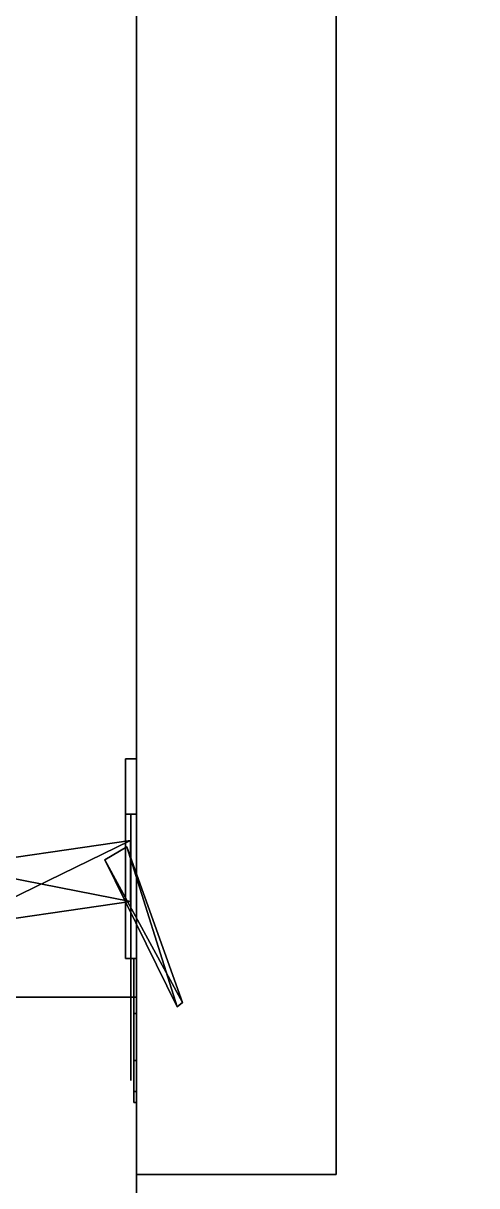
# Model space of a CAD drawing. Extents: x -469 to 3226, y 1395 to 4288.
# Drawn here: x 266 to 306.8, y 2224 to 2328.9 of the extents above; entities that cross this region are included whole.
import ezdxf

# ---------------------------------------------------------------- set-up
doc = ezdxf.new("R2010")
doc.units = 0
for name, color, linetype in [('LAYER0', 7, 'CONTINUOUS'), ('LAYER1', 7, 'CONTINUOUS'), ('LAYER101', 7, 'CONTINUOUS'), ('LAYER139', 253, 'CONTINUOUS'), ('LAYER140', 28, 'CONTINUOUS'), ('LAYER142', 253, 'CONTINUOUS'), ('LAYER143', 28, 'CONTINUOUS'), ('LAYER145', 253, 'CONTINUOUS'), ('LAYER146', 28, 'CONTINUOUS'), ('LAYER148', 253, 'CONTINUOUS'), ('LAYER149', 28, 'CONTINUOUS'), ('LAYER151', 253, 'CONTINUOUS'), ('LAYER152', 28, 'CONTINUOUS'), ('LAYER153', 9, 'CONTINUOUS'), ('LAYER338', 9, 'CONTINUOUS'), ('LAYER83', 9, 'CONTINUOUS'), ('LAYER85', 7, 'CONTINUOUS'), ('LAYER92', 7, 'CONTINUOUS'), ('LAYER93', 7, 'CONTINUOUS'), ('LAYER94', 7, 'CONTINUOUS'), ('LAYER95', 7, 'CONTINUOUS'), ('LAYER96', 7, 'CONTINUOUS')]:
    doc.layers.add(name, color=color, linetype=linetype)

msp = doc.modelspace()

# ---------------------------------------------------------------- linework, layer by layer
at = {"layer": 'LAYER0', "invisible_edges": 1}
for points in [[(3116.174, 4288.024, -5), (-468.8259, 1395.024, -5), (-468.8259, 4288.024, -5), (3116.174, 4288.024, -5)], [(-468.8259, 1395.024, -5), (3116.174, 4288.024, -5), (3116.174, 1395.024, -5), (-468.8259, 1395.024, -5)], [(3116.174, 1395.024), (-468.8259, 4288.024), (-468.8259, 1395.024), (3116.174, 1395.024)], [(-468.8259, 4288.024), (3116.174, 1395.024), (3116.174, 4288.024), (-468.8259, 4288.024)]]:
    msp.add_3dface(points, dxfattribs=at)
at = {"layer": 'LAYER101', "invisible_edges": 1}
for points in [[(-303.8259, 2241.024, 2379), (276.1741, 3045.694, 2379), (-303.8259, 3045.694, 2379), (-303.8259, 2241.024, 2379)], [(276.1741, 3045.694, 2379), (-303.8259, 2241.024, 2379), (276.1741, 2241.024, 2379), (276.1741, 3045.694, 2379)], [(276.1741, 2241.024, 2361), (-303.8259, 3045.694, 2361), (276.1741, 3045.694, 2361), (276.1741, 2241.024, 2361)], [(-303.8259, 3045.694, 2361), (276.1741, 2241.024, 2361), (-303.8259, 2241.024, 2361), (-303.8259, 3045.694, 2361)], [(276.1741, 2241.024, 2361), (276.1741, 3045.694, 2379), (276.1741, 2241.024, 2379), (276.1741, 2241.024, 2361)], [(276.1741, 3045.694, 2379), (276.1741, 2241.024, 2361), (276.1741, 3045.694, 2361), (276.1741, 3045.694, 2379)], [(-303.8259, 2241.024, 2379), (276.1741, 2241.024, 2361), (276.1741, 2241.024, 2379), (-303.8259, 2241.024, 2379)], [(276.1741, 2241.024, 2361), (-303.8259, 2241.024, 2379), (-303.8259, 2241.024, 2361), (276.1741, 2241.024, 2361)]]:
    msp.add_3dface(points, dxfattribs=at)
at = {"layer": 'LAYER139'}
for points in [[(259.5378, 2247.307, 177), (275.6337, 2255.16, 177), (275.6337, 2249.663, 177), (259.5378, 2247.307, 177)], [(259.5378, 2252.804, 177), (275.6337, 2255.16, 177), (259.5378, 2247.307, 177), (259.5378, 2252.804, 177)], [(275.6337, 2255.16, 189), (259.5378, 2252.804, 189), (275.6337, 2249.663, 189), (275.6337, 2255.16, 189)], [(259.5378, 2252.804, 177), (275.6337, 2255.16, 189), (275.6337, 2255.16, 177), (259.5378, 2252.804, 177)], [(259.5378, 2252.804, 189), (275.6337, 2255.16, 189), (259.5378, 2252.804, 177), (259.5378, 2252.804, 189)], [(275.293, 2254.589, 177.9999), (280.317, 2240.558, 177.9999), (273.3147, 2253.412, 177.9999), (275.293, 2254.589, 177.9999)], [(279.8371, 2240.17, 187.9999), (275.293, 2254.589, 187.9999), (273.3147, 2253.412, 187.9999), (279.8371, 2240.17, 187.9999)], [(280.317, 2240.558, 187.9999), (275.293, 2254.589, 187.9999), (279.8371, 2240.17, 187.9999), (280.317, 2240.558, 187.9999)], [(275.293, 2254.589, 177.9999), (280.317, 2240.558, 187.9999), (280.317, 2240.558, 177.9999), (275.293, 2254.589, 177.9999)], [(275.293, 2254.589, 187.9999), (280.317, 2240.558, 187.9999), (275.293, 2254.589, 177.9999), (275.293, 2254.589, 187.9999)], [(273.3147, 2253.412, 177.9999), (280.317, 2240.558, 177.9999), (279.8371, 2240.17, 177.9999), (273.3147, 2253.412, 177.9999)], [(275.6337, 2249.663, 189), (259.5378, 2252.804, 189), (259.5378, 2247.307, 189), (275.6337, 2249.663, 189)]]:
    msp.add_3dface(points, dxfattribs=at)
at = {"layer": 'LAYER140'}
for points in [[(275.1741, 2262.524, 204), (276.1741, 2262.524, 204), (275.1741, 2262.524, 204)], [(275.1741, 2262.524, 162), (275.1741, 2244.524, 162), (275.1741, 2244.524, 162), (275.1741, 2262.524, 162)], [(275.1741, 2262.524, 204), (275.1741, 2244.524, 204), (275.1741, 2244.524, 204), (275.1741, 2262.524, 204)], [(275.1741, 2244.524, 162), (276.1741, 2244.524, 162), (276.1741, 2262.524, 162), (275.1741, 2262.524, 162)], [(276.1741, 2262.524, 162), (276.1741, 2262.524, 204), (275.1741, 2262.524, 204), (275.1741, 2262.524, 162)], [(275.1741, 2244.524, 204), (276.1741, 2244.524, 204), (276.1741, 2262.524, 204), (275.1741, 2262.524, 204)], [(276.1741, 2262.524, 162), (276.1741, 2244.524, 162), (276.1741, 2244.524, 204), (276.1741, 2262.524, 204)], [(275.1741, 2257.524, 174), (276.1741, 2257.524, 174), (276.1741, 2257.524, 192), (275.1741, 2257.524, 192)], [(275.1741, 2257.524, 174), (276.1741, 2257.524, 174), (276.1741, 2244.524, 174), (275.1741, 2244.524, 174)], [(275.1741, 2257.524, 192), (276.1741, 2257.524, 192), (276.1741, 2244.524, 192), (275.1741, 2244.524, 192)], [(276.1741, 2257.524, 174), (276.1741, 2257.524, 192), (276.1741, 2257.524, 174)], [(275.1741, 2244.524, 174), (276.1741, 2244.524, 174), (276.1741, 2244.524, 162), (275.1741, 2244.524, 162)], [(275.1741, 2244.524, 192), (276.1741, 2244.524, 192), (276.1741, 2244.524, 204), (275.1741, 2244.524, 204)], [(276.1741, 2244.524, 174), (276.1741, 2244.524, 162), (276.1741, 2244.524, 174)], [(276.1741, 2244.524, 192), (276.1741, 2244.524, 204), (276.1741, 2244.524, 192)]]:
    msp.add_3dface(points, dxfattribs=at)
for points, invisible_edges in [([(275.1741, 2262.524, 204), (275.1741, 2262.524, 162), (275.1741, 2257.524, 174), (275.1741, 2257.524, 192)], 10), ([(275.1741, 2262.524, 162), (275.1741, 2257.524, 174), (275.1741, 2244.524, 174), (275.1741, 2244.524, 162)], 1), ([(275.1741, 2262.524, 204), (275.1741, 2257.524, 192), (275.1741, 2244.524, 192), (275.1741, 2244.524, 204)], 1), ([(275.6741, 2244.524, 192), (275.6741, 2244.524, 174), (275.6741, 2257.524, 174), (275.6741, 2257.524, 192)], 1), ([(275.6741, 2240.314, 188.3167), (275.6741, 2240.524, 177.5), (275.6741, 2244.524, 174), (275.6741, 2244.524, 192)], 5), ([(275.9241, 2244.524, 170), (275.9241, 2239.549, 170.9896), (275.9241, 2240.524, 177.5), (275.9241, 2244.524, 174)], 2), ([(275.9241, 2239.549, 195.0104), (275.9241, 2244.524, 196), (275.9241, 2244.524, 192), (275.9241, 2240.524, 188.5)], 8), ([(275.6741, 2233.524, 188.5), (275.6741, 2233.524, 177.5), (275.6741, 2240.524, 177.5), (275.6741, 2240.314, 188.3167)], 4), ([(275.9241, 2239.549, 170.9896), (275.9241, 2235.332, 173.8076), (275.9241, 2237.024, 177.5), (275.9241, 2240.524, 177.5)], 10), ([(275.9241, 2235.332, 192.1924), (275.9241, 2239.549, 195.0104), (275.9241, 2240.524, 188.5), (275.9241, 2237.024, 188.5)], 10), ([(275.9241, 2235.332, 173.8076), (275.9241, 2232.513, 178.0251), (275.9241, 2233.524, 177.5), (275.9241, 2237.024, 177.5)], 10), ([(275.9241, 2232.513, 187.9749), (275.9241, 2235.332, 192.1924), (275.9241, 2237.024, 188.5), (275.9241, 2233.524, 188.5)], 10), ([(275.9241, 2232.513, 178.0251), (275.9241, 2231.524, 183), (275.9241, 2233.524, 183), (275.9241, 2233.524, 177.5)], 10), ([(275.9241, 2231.524, 183), (275.9241, 2232.513, 187.9749), (275.9241, 2233.524, 188.5), (275.9241, 2233.524, 183)], 10)]:
    msp.add_3dface(points, dxfattribs=dict(at, invisible_edges=invisible_edges))
at = {"layer": 'LAYER142'}
for points in [[(259.5378, 2247.307, 700.5), (275.6337, 2255.16, 700.5), (275.6337, 2249.663, 700.5), (259.5378, 2247.307, 700.5)], [(259.5378, 2252.804, 700.5), (275.6337, 2255.16, 700.5), (259.5378, 2247.307, 700.5), (259.5378, 2252.804, 700.5)], [(275.6337, 2255.16, 712.5), (259.5378, 2252.804, 712.5), (275.6337, 2249.663, 712.5), (275.6337, 2255.16, 712.5)], [(259.5378, 2252.804, 700.5), (275.6337, 2255.16, 712.5), (275.6337, 2255.16, 700.5), (259.5378, 2252.804, 700.5)], [(259.5378, 2252.804, 712.5), (275.6337, 2255.16, 712.5), (259.5378, 2252.804, 700.5), (259.5378, 2252.804, 712.5)], [(275.293, 2254.589, 701.4999), (280.317, 2240.558, 701.4999), (273.3147, 2253.412, 701.4999), (275.293, 2254.589, 701.4999)], [(279.8371, 2240.17, 711.4999), (275.293, 2254.589, 711.4999), (273.3147, 2253.412, 711.4999), (279.8371, 2240.17, 711.4999)], [(280.317, 2240.558, 711.4999), (275.293, 2254.589, 711.4999), (279.8371, 2240.17, 711.4999), (280.317, 2240.558, 711.4999)], [(275.293, 2254.589, 701.4999), (280.317, 2240.558, 711.4999), (280.317, 2240.558, 701.4999), (275.293, 2254.589, 701.4999)], [(275.293, 2254.589, 711.4999), (280.317, 2240.558, 711.4999), (275.293, 2254.589, 701.4999), (275.293, 2254.589, 711.4999)], [(273.3147, 2253.412, 701.4999), (280.317, 2240.558, 701.4999), (279.8371, 2240.17, 701.4999), (273.3147, 2253.412, 701.4999)], [(275.6337, 2249.663, 712.5), (259.5378, 2252.804, 712.5), (259.5378, 2247.307, 712.5), (275.6337, 2249.663, 712.5)]]:
    msp.add_3dface(points, dxfattribs=at)
at = {"layer": 'LAYER143'}
for points in [[(275.1741, 2262.524, 727.5), (276.1741, 2262.524, 727.5), (275.1741, 2262.524, 727.5)], [(275.1741, 2262.524, 685.5), (275.1741, 2244.524, 685.5), (275.1741, 2244.524, 685.5), (275.1741, 2262.524, 685.5)], [(275.1741, 2262.524, 727.5), (275.1741, 2244.524, 727.5), (275.1741, 2244.524, 727.5), (275.1741, 2262.524, 727.5)], [(275.1741, 2244.524, 685.5), (276.1741, 2244.524, 685.5), (276.1741, 2262.524, 685.5), (275.1741, 2262.524, 685.5)], [(276.1741, 2262.524, 685.5), (276.1741, 2262.524, 727.5), (275.1741, 2262.524, 727.5), (275.1741, 2262.524, 685.5)], [(275.1741, 2244.524, 727.5), (276.1741, 2244.524, 727.5), (276.1741, 2262.524, 727.5), (275.1741, 2262.524, 727.5)], [(276.1741, 2262.524, 685.5), (276.1741, 2244.524, 685.5), (276.1741, 2244.524, 727.5), (276.1741, 2262.524, 727.5)], [(275.1741, 2257.524, 697.5), (276.1741, 2257.524, 697.5), (276.1741, 2257.524, 715.5), (275.1741, 2257.524, 715.5)], [(275.1741, 2257.524, 697.5), (276.1741, 2257.524, 697.5), (276.1741, 2244.524, 697.5), (275.1741, 2244.524, 697.5)], [(275.1741, 2257.524, 715.5), (276.1741, 2257.524, 715.5), (276.1741, 2244.524, 715.5), (275.1741, 2244.524, 715.5)], [(276.1741, 2257.524, 697.5), (276.1741, 2257.524, 715.5), (276.1741, 2257.524, 697.5)], [(275.1741, 2244.524, 697.5), (276.1741, 2244.524, 697.5), (276.1741, 2244.524, 685.5), (275.1741, 2244.524, 685.5)], [(275.1741, 2244.524, 715.5), (276.1741, 2244.524, 715.5), (276.1741, 2244.524, 727.5), (275.1741, 2244.524, 727.5)], [(276.1741, 2244.524, 697.5), (276.1741, 2244.524, 685.5), (276.1741, 2244.524, 697.5)], [(276.1741, 2244.524, 715.5), (276.1741, 2244.524, 727.5), (276.1741, 2244.524, 715.5)]]:
    msp.add_3dface(points, dxfattribs=at)
for points, invisible_edges in [([(275.1741, 2262.524, 727.5), (275.1741, 2262.524, 685.5), (275.1741, 2257.524, 697.5), (275.1741, 2257.524, 715.5)], 10), ([(275.1741, 2262.524, 685.5), (275.1741, 2257.524, 697.5), (275.1741, 2244.524, 697.5), (275.1741, 2244.524, 685.5)], 1), ([(275.1741, 2262.524, 727.5), (275.1741, 2257.524, 715.5), (275.1741, 2244.524, 715.5), (275.1741, 2244.524, 727.5)], 1), ([(275.6741, 2244.524, 715.5), (275.6741, 2244.524, 697.5), (275.6741, 2257.524, 697.5), (275.6741, 2257.524, 715.5)], 1), ([(275.6741, 2240.314, 711.8167), (275.6741, 2240.524, 701), (275.6741, 2244.524, 697.5), (275.6741, 2244.524, 715.5)], 5), ([(275.9241, 2244.524, 693.5), (275.9241, 2239.549, 694.4896), (275.9241, 2240.524, 701), (275.9241, 2244.524, 697.5)], 2), ([(275.9241, 2239.549, 718.5104), (275.9241, 2244.524, 719.5), (275.9241, 2244.524, 715.5), (275.9241, 2240.524, 712)], 8), ([(275.6741, 2233.524, 712), (275.6741, 2233.524, 701), (275.6741, 2240.524, 701), (275.6741, 2240.314, 711.8167)], 4), ([(275.9241, 2239.549, 694.4896), (275.9241, 2235.332, 697.3076), (275.9241, 2237.024, 701), (275.9241, 2240.524, 701)], 10), ([(275.9241, 2235.332, 715.6924), (275.9241, 2239.549, 718.5104), (275.9241, 2240.524, 712), (275.9241, 2237.024, 712)], 10), ([(275.9241, 2235.332, 697.3076), (275.9241, 2232.513, 701.5251), (275.9241, 2233.524, 701), (275.9241, 2237.024, 701)], 10), ([(275.9241, 2232.513, 711.4749), (275.9241, 2235.332, 715.6924), (275.9241, 2237.024, 712), (275.9241, 2233.524, 712)], 10), ([(275.9241, 2232.513, 701.5251), (275.9241, 2231.524, 706.5), (275.9241, 2233.524, 706.5), (275.9241, 2233.524, 701)], 10), ([(275.9241, 2231.524, 706.5), (275.9241, 2232.513, 711.4749), (275.9241, 2233.524, 712), (275.9241, 2233.524, 706.5)], 10)]:
    msp.add_3dface(points, dxfattribs=dict(at, invisible_edges=invisible_edges))
at = {"layer": 'LAYER145'}
for points in [[(259.5378, 2247.307, 1224), (275.6337, 2255.16, 1224), (275.6337, 2249.663, 1224), (259.5378, 2247.307, 1224)], [(259.5378, 2252.804, 1224), (275.6337, 2255.16, 1224), (259.5378, 2247.307, 1224), (259.5378, 2252.804, 1224)], [(275.6337, 2255.16, 1236), (259.5378, 2252.804, 1236), (275.6337, 2249.663, 1236), (275.6337, 2255.16, 1236)], [(259.5378, 2252.804, 1224), (275.6337, 2255.16, 1236), (275.6337, 2255.16, 1224), (259.5378, 2252.804, 1224)], [(259.5378, 2252.804, 1236), (275.6337, 2255.16, 1236), (259.5378, 2252.804, 1224), (259.5378, 2252.804, 1236)], [(275.293, 2254.589, 1225), (280.317, 2240.558, 1225), (273.3147, 2253.412, 1225), (275.293, 2254.589, 1225)], [(279.8371, 2240.17, 1235), (275.293, 2254.589, 1235), (273.3147, 2253.412, 1235), (279.8371, 2240.17, 1235)], [(280.317, 2240.558, 1235), (275.293, 2254.589, 1235), (279.8371, 2240.17, 1235), (280.317, 2240.558, 1235)], [(275.293, 2254.589, 1225), (280.317, 2240.558, 1235), (280.317, 2240.558, 1225), (275.293, 2254.589, 1225)], [(275.293, 2254.589, 1235), (280.317, 2240.558, 1235), (275.293, 2254.589, 1225), (275.293, 2254.589, 1235)], [(273.3147, 2253.412, 1225), (280.317, 2240.558, 1225), (279.8371, 2240.17, 1225), (273.3147, 2253.412, 1225)], [(275.6337, 2249.663, 1236), (259.5378, 2252.804, 1236), (259.5378, 2247.307, 1236), (275.6337, 2249.663, 1236)]]:
    msp.add_3dface(points, dxfattribs=at)
at = {"layer": 'LAYER146'}
for points in [[(275.1741, 2262.524, 1251), (276.1741, 2262.524, 1251), (275.1741, 2262.524, 1251)], [(275.1741, 2262.524, 1209), (275.1741, 2244.524, 1209), (275.1741, 2244.524, 1209), (275.1741, 2262.524, 1209)], [(275.1741, 2262.524, 1251), (275.1741, 2244.524, 1251), (275.1741, 2244.524, 1251), (275.1741, 2262.524, 1251)], [(275.1741, 2244.524, 1209), (276.1741, 2244.524, 1209), (276.1741, 2262.524, 1209), (275.1741, 2262.524, 1209)], [(276.1741, 2262.524, 1209), (276.1741, 2262.524, 1251), (275.1741, 2262.524, 1251), (275.1741, 2262.524, 1209)], [(275.1741, 2244.524, 1251), (276.1741, 2244.524, 1251), (276.1741, 2262.524, 1251), (275.1741, 2262.524, 1251)], [(276.1741, 2262.524, 1209), (276.1741, 2244.524, 1209), (276.1741, 2244.524, 1251), (276.1741, 2262.524, 1251)], [(275.1741, 2257.524, 1221), (276.1741, 2257.524, 1221), (276.1741, 2257.524, 1239), (275.1741, 2257.524, 1239)], [(275.1741, 2257.524, 1221), (276.1741, 2257.524, 1221), (276.1741, 2244.524, 1221), (275.1741, 2244.524, 1221)], [(275.1741, 2257.524, 1239), (276.1741, 2257.524, 1239), (276.1741, 2244.524, 1239), (275.1741, 2244.524, 1239)], [(276.1741, 2257.524, 1221), (276.1741, 2257.524, 1239), (276.1741, 2257.524, 1221)], [(275.1741, 2244.524, 1221), (276.1741, 2244.524, 1221), (276.1741, 2244.524, 1209), (275.1741, 2244.524, 1209)], [(275.1741, 2244.524, 1239), (276.1741, 2244.524, 1239), (276.1741, 2244.524, 1251), (275.1741, 2244.524, 1251)], [(276.1741, 2244.524, 1221), (276.1741, 2244.524, 1209), (276.1741, 2244.524, 1221)], [(276.1741, 2244.524, 1239), (276.1741, 2244.524, 1251), (276.1741, 2244.524, 1239)]]:
    msp.add_3dface(points, dxfattribs=at)
for points, invisible_edges in [([(275.1741, 2262.524, 1251), (275.1741, 2262.524, 1209), (275.1741, 2257.524, 1221), (275.1741, 2257.524, 1239)], 10), ([(275.1741, 2262.524, 1209), (275.1741, 2257.524, 1221), (275.1741, 2244.524, 1221), (275.1741, 2244.524, 1209)], 1), ([(275.1741, 2262.524, 1251), (275.1741, 2257.524, 1239), (275.1741, 2244.524, 1239), (275.1741, 2244.524, 1251)], 1), ([(275.6741, 2244.524, 1239), (275.6741, 2244.524, 1221), (275.6741, 2257.524, 1221), (275.6741, 2257.524, 1239)], 1), ([(275.6741, 2240.314, 1235.317), (275.6741, 2240.524, 1224.5), (275.6741, 2244.524, 1221), (275.6741, 2244.524, 1239)], 5), ([(275.9241, 2244.524, 1217), (275.9241, 2239.549, 1217.99), (275.9241, 2240.524, 1224.5), (275.9241, 2244.524, 1221)], 2), ([(275.9241, 2239.549, 1242.01), (275.9241, 2244.524, 1243), (275.9241, 2244.524, 1239), (275.9241, 2240.524, 1235.5)], 8), ([(275.6741, 2233.524, 1235.5), (275.6741, 2233.524, 1224.5), (275.6741, 2240.524, 1224.5), (275.6741, 2240.314, 1235.317)], 4), ([(275.9241, 2239.549, 1217.99), (275.9241, 2235.332, 1220.808), (275.9241, 2237.024, 1224.5), (275.9241, 2240.524, 1224.5)], 10), ([(275.9241, 2235.332, 1239.192), (275.9241, 2239.549, 1242.01), (275.9241, 2240.524, 1235.5), (275.9241, 2237.024, 1235.5)], 10), ([(275.9241, 2235.332, 1220.808), (275.9241, 2232.513, 1225.025), (275.9241, 2233.524, 1224.5), (275.9241, 2237.024, 1224.5)], 10), ([(275.9241, 2232.513, 1234.975), (275.9241, 2235.332, 1239.192), (275.9241, 2237.024, 1235.5), (275.9241, 2233.524, 1235.5)], 10), ([(275.9241, 2232.513, 1225.025), (275.9241, 2231.524, 1230), (275.9241, 2233.524, 1230), (275.9241, 2233.524, 1224.5)], 10), ([(275.9241, 2231.524, 1230), (275.9241, 2232.513, 1234.975), (275.9241, 2233.524, 1235.5), (275.9241, 2233.524, 1230)], 10)]:
    msp.add_3dface(points, dxfattribs=dict(at, invisible_edges=invisible_edges))
at = {"layer": 'LAYER148'}
for points in [[(259.5378, 2247.307, 1747.5), (275.6337, 2255.16, 1747.5), (275.6337, 2249.663, 1747.5), (259.5378, 2247.307, 1747.5)], [(259.5378, 2252.804, 1747.5), (275.6337, 2255.16, 1747.5), (259.5378, 2247.307, 1747.5), (259.5378, 2252.804, 1747.5)], [(275.6337, 2255.16, 1759.5), (259.5378, 2252.804, 1759.5), (275.6337, 2249.663, 1759.5), (275.6337, 2255.16, 1759.5)], [(259.5378, 2252.804, 1747.5), (275.6337, 2255.16, 1759.5), (275.6337, 2255.16, 1747.5), (259.5378, 2252.804, 1747.5)], [(259.5378, 2252.804, 1759.5), (275.6337, 2255.16, 1759.5), (259.5378, 2252.804, 1747.5), (259.5378, 2252.804, 1759.5)], [(275.293, 2254.589, 1748.5), (280.317, 2240.558, 1748.5), (273.3147, 2253.412, 1748.5), (275.293, 2254.589, 1748.5)], [(279.8371, 2240.17, 1758.5), (275.293, 2254.589, 1758.5), (273.3147, 2253.412, 1758.5), (279.8371, 2240.17, 1758.5)], [(280.317, 2240.558, 1758.5), (275.293, 2254.589, 1758.5), (279.8371, 2240.17, 1758.5), (280.317, 2240.558, 1758.5)], [(275.293, 2254.589, 1748.5), (280.317, 2240.558, 1758.5), (280.317, 2240.558, 1748.5), (275.293, 2254.589, 1748.5)], [(275.293, 2254.589, 1758.5), (280.317, 2240.558, 1758.5), (275.293, 2254.589, 1748.5), (275.293, 2254.589, 1758.5)], [(273.3147, 2253.412, 1748.5), (280.317, 2240.558, 1748.5), (279.8371, 2240.17, 1748.5), (273.3147, 2253.412, 1748.5)], [(275.6337, 2249.663, 1759.5), (259.5378, 2252.804, 1759.5), (259.5378, 2247.307, 1759.5), (275.6337, 2249.663, 1759.5)]]:
    msp.add_3dface(points, dxfattribs=at)
at = {"layer": 'LAYER149'}
for points in [[(275.1741, 2262.524, 1774.5), (276.1741, 2262.524, 1774.5), (275.1741, 2262.524, 1774.5)], [(275.1741, 2262.524, 1732.5), (275.1741, 2244.524, 1732.5), (275.1741, 2244.524, 1732.5), (275.1741, 2262.524, 1732.5)], [(275.1741, 2262.524, 1774.5), (275.1741, 2244.524, 1774.5), (275.1741, 2244.524, 1774.5), (275.1741, 2262.524, 1774.5)], [(275.1741, 2244.524, 1732.5), (276.1741, 2244.524, 1732.5), (276.1741, 2262.524, 1732.5), (275.1741, 2262.524, 1732.5)], [(276.1741, 2262.524, 1732.5), (276.1741, 2262.524, 1774.5), (275.1741, 2262.524, 1774.5), (275.1741, 2262.524, 1732.5)], [(275.1741, 2244.524, 1774.5), (276.1741, 2244.524, 1774.5), (276.1741, 2262.524, 1774.5), (275.1741, 2262.524, 1774.5)], [(276.1741, 2262.524, 1732.5), (276.1741, 2244.524, 1732.5), (276.1741, 2244.524, 1774.5), (276.1741, 2262.524, 1774.5)], [(275.1741, 2257.524, 1744.5), (276.1741, 2257.524, 1744.5), (276.1741, 2257.524, 1762.5), (275.1741, 2257.524, 1762.5)], [(275.1741, 2257.524, 1744.5), (276.1741, 2257.524, 1744.5), (276.1741, 2244.524, 1744.5), (275.1741, 2244.524, 1744.5)], [(275.1741, 2257.524, 1762.5), (276.1741, 2257.524, 1762.5), (276.1741, 2244.524, 1762.5), (275.1741, 2244.524, 1762.5)], [(276.1741, 2257.524, 1744.5), (276.1741, 2257.524, 1762.5), (276.1741, 2257.524, 1744.5)], [(275.1741, 2244.524, 1744.5), (276.1741, 2244.524, 1744.5), (276.1741, 2244.524, 1732.5), (275.1741, 2244.524, 1732.5)], [(275.1741, 2244.524, 1762.5), (276.1741, 2244.524, 1762.5), (276.1741, 2244.524, 1774.5), (275.1741, 2244.524, 1774.5)], [(276.1741, 2244.524, 1744.5), (276.1741, 2244.524, 1732.5), (276.1741, 2244.524, 1744.5)], [(276.1741, 2244.524, 1762.5), (276.1741, 2244.524, 1774.5), (276.1741, 2244.524, 1762.5)]]:
    msp.add_3dface(points, dxfattribs=at)
for points, invisible_edges in [([(275.1741, 2262.524, 1774.5), (275.1741, 2262.524, 1732.5), (275.1741, 2257.524, 1744.5), (275.1741, 2257.524, 1762.5)], 10), ([(275.1741, 2262.524, 1732.5), (275.1741, 2257.524, 1744.5), (275.1741, 2244.524, 1744.5), (275.1741, 2244.524, 1732.5)], 1), ([(275.1741, 2262.524, 1774.5), (275.1741, 2257.524, 1762.5), (275.1741, 2244.524, 1762.5), (275.1741, 2244.524, 1774.5)], 1), ([(275.6741, 2244.524, 1762.5), (275.6741, 2244.524, 1744.5), (275.6741, 2257.524, 1744.5), (275.6741, 2257.524, 1762.5)], 1), ([(275.6741, 2240.314, 1758.817), (275.6741, 2240.524, 1748), (275.6741, 2244.524, 1744.5), (275.6741, 2244.524, 1762.5)], 5), ([(275.9241, 2244.524, 1740.5), (275.9241, 2239.549, 1741.49), (275.9241, 2240.524, 1748), (275.9241, 2244.524, 1744.5)], 2), ([(275.9241, 2239.549, 1765.51), (275.9241, 2244.524, 1766.5), (275.9241, 2244.524, 1762.5), (275.9241, 2240.524, 1759)], 8), ([(275.6741, 2233.524, 1759), (275.6741, 2233.524, 1748), (275.6741, 2240.524, 1748), (275.6741, 2240.314, 1758.817)], 4), ([(275.9241, 2239.549, 1741.49), (275.9241, 2235.332, 1744.308), (275.9241, 2237.024, 1748), (275.9241, 2240.524, 1748)], 10), ([(275.9241, 2235.332, 1762.692), (275.9241, 2239.549, 1765.51), (275.9241, 2240.524, 1759), (275.9241, 2237.024, 1759)], 10), ([(275.9241, 2235.332, 1744.308), (275.9241, 2232.513, 1748.525), (275.9241, 2233.524, 1748), (275.9241, 2237.024, 1748)], 10), ([(275.9241, 2232.513, 1758.475), (275.9241, 2235.332, 1762.692), (275.9241, 2237.024, 1759), (275.9241, 2233.524, 1759)], 10), ([(275.9241, 2232.513, 1748.525), (275.9241, 2231.524, 1753.5), (275.9241, 2233.524, 1753.5), (275.9241, 2233.524, 1748)], 10), ([(275.9241, 2231.524, 1753.5), (275.9241, 2232.513, 1758.475), (275.9241, 2233.524, 1759), (275.9241, 2233.524, 1753.5)], 10)]:
    msp.add_3dface(points, dxfattribs=dict(at, invisible_edges=invisible_edges))
at = {"layer": 'LAYER151'}
for points in [[(259.5378, 2247.307, 2271), (275.6337, 2255.16, 2271), (275.6337, 2249.663, 2271), (259.5378, 2247.307, 2271)], [(259.5378, 2252.804, 2271), (275.6337, 2255.16, 2271), (259.5378, 2247.307, 2271), (259.5378, 2252.804, 2271)], [(275.6337, 2255.16, 2283), (259.5378, 2252.804, 2283), (275.6337, 2249.663, 2283), (275.6337, 2255.16, 2283)], [(259.5378, 2252.804, 2271), (275.6337, 2255.16, 2283), (275.6337, 2255.16, 2271), (259.5378, 2252.804, 2271)], [(259.5378, 2252.804, 2283), (275.6337, 2255.16, 2283), (259.5378, 2252.804, 2271), (259.5378, 2252.804, 2283)], [(275.293, 2254.589, 2272), (280.317, 2240.558, 2272), (273.3147, 2253.412, 2272), (275.293, 2254.589, 2272)], [(279.8371, 2240.17, 2282), (275.293, 2254.589, 2282), (273.3147, 2253.412, 2282), (279.8371, 2240.17, 2282)], [(280.317, 2240.558, 2282), (275.293, 2254.589, 2282), (279.8371, 2240.17, 2282), (280.317, 2240.558, 2282)], [(275.293, 2254.589, 2272), (280.317, 2240.558, 2282), (280.317, 2240.558, 2272), (275.293, 2254.589, 2272)], [(275.293, 2254.589, 2282), (280.317, 2240.558, 2282), (275.293, 2254.589, 2272), (275.293, 2254.589, 2282)], [(273.3147, 2253.412, 2272), (280.317, 2240.558, 2272), (279.8371, 2240.17, 2272), (273.3147, 2253.412, 2272)], [(275.6337, 2249.663, 2283), (259.5378, 2252.804, 2283), (259.5378, 2247.307, 2283), (275.6337, 2249.663, 2283)]]:
    msp.add_3dface(points, dxfattribs=at)
at = {"layer": 'LAYER152'}
for points in [[(275.1741, 2262.524, 2298), (276.1741, 2262.524, 2298), (275.1741, 2262.524, 2298)], [(275.1741, 2262.524, 2256), (275.1741, 2244.524, 2256), (275.1741, 2244.524, 2256), (275.1741, 2262.524, 2256)], [(275.1741, 2262.524, 2298), (275.1741, 2244.524, 2298), (275.1741, 2244.524, 2298), (275.1741, 2262.524, 2298)], [(275.1741, 2244.524, 2256), (276.1741, 2244.524, 2256), (276.1741, 2262.524, 2256), (275.1741, 2262.524, 2256)], [(276.1741, 2262.524, 2256), (276.1741, 2262.524, 2298), (275.1741, 2262.524, 2298), (275.1741, 2262.524, 2256)], [(275.1741, 2244.524, 2298), (276.1741, 2244.524, 2298), (276.1741, 2262.524, 2298), (275.1741, 2262.524, 2298)], [(276.1741, 2262.524, 2256), (276.1741, 2244.524, 2256), (276.1741, 2244.524, 2298), (276.1741, 2262.524, 2298)], [(275.1741, 2257.524, 2268), (276.1741, 2257.524, 2268), (276.1741, 2257.524, 2286), (275.1741, 2257.524, 2286)], [(275.1741, 2257.524, 2268), (276.1741, 2257.524, 2268), (276.1741, 2244.524, 2268), (275.1741, 2244.524, 2268)], [(275.1741, 2257.524, 2286), (276.1741, 2257.524, 2286), (276.1741, 2244.524, 2286), (275.1741, 2244.524, 2286)], [(276.1741, 2257.524, 2268), (276.1741, 2257.524, 2286), (276.1741, 2257.524, 2268)], [(275.1741, 2244.524, 2268), (276.1741, 2244.524, 2268), (276.1741, 2244.524, 2256), (275.1741, 2244.524, 2256)], [(275.1741, 2244.524, 2286), (276.1741, 2244.524, 2286), (276.1741, 2244.524, 2298), (275.1741, 2244.524, 2298)], [(276.1741, 2244.524, 2268), (276.1741, 2244.524, 2256), (276.1741, 2244.524, 2268)], [(276.1741, 2244.524, 2286), (276.1741, 2244.524, 2298), (276.1741, 2244.524, 2286)]]:
    msp.add_3dface(points, dxfattribs=at)
for points, invisible_edges in [([(275.1741, 2262.524, 2298), (275.1741, 2262.524, 2256), (275.1741, 2257.524, 2268), (275.1741, 2257.524, 2286)], 10), ([(275.1741, 2262.524, 2256), (275.1741, 2257.524, 2268), (275.1741, 2244.524, 2268), (275.1741, 2244.524, 2256)], 1), ([(275.1741, 2262.524, 2298), (275.1741, 2257.524, 2286), (275.1741, 2244.524, 2286), (275.1741, 2244.524, 2298)], 1), ([(275.6741, 2244.524, 2286), (275.6741, 2244.524, 2268), (275.6741, 2257.524, 2268), (275.6741, 2257.524, 2286)], 1), ([(275.6741, 2240.314, 2282.317), (275.6741, 2240.524, 2271.5), (275.6741, 2244.524, 2268), (275.6741, 2244.524, 2286)], 5), ([(275.9241, 2244.524, 2264), (275.9241, 2239.549, 2264.99), (275.9241, 2240.524, 2271.5), (275.9241, 2244.524, 2268)], 2), ([(275.9241, 2239.549, 2289.01), (275.9241, 2244.524, 2290), (275.9241, 2244.524, 2286), (275.9241, 2240.524, 2282.5)], 8), ([(275.6741, 2233.524, 2282.5), (275.6741, 2233.524, 2271.5), (275.6741, 2240.524, 2271.5), (275.6741, 2240.314, 2282.317)], 4), ([(275.9241, 2239.549, 2264.99), (275.9241, 2235.332, 2267.808), (275.9241, 2237.024, 2271.5), (275.9241, 2240.524, 2271.5)], 10), ([(275.9241, 2235.332, 2286.192), (275.9241, 2239.549, 2289.01), (275.9241, 2240.524, 2282.5), (275.9241, 2237.024, 2282.5)], 10), ([(275.9241, 2235.332, 2267.808), (275.9241, 2232.513, 2272.025), (275.9241, 2233.524, 2271.5), (275.9241, 2237.024, 2271.5)], 10), ([(275.9241, 2232.513, 2281.975), (275.9241, 2235.332, 2286.192), (275.9241, 2237.024, 2282.5), (275.9241, 2233.524, 2282.5)], 10), ([(275.9241, 2232.513, 2272.025), (275.9241, 2231.524, 2277), (275.9241, 2233.524, 2277), (275.9241, 2233.524, 2271.5)], 10), ([(275.9241, 2231.524, 2277), (275.9241, 2232.513, 2281.975), (275.9241, 2233.524, 2282.5), (275.9241, 2233.524, 2277)], 10)]:
    msp.add_3dface(points, dxfattribs=dict(at, invisible_edges=invisible_edges))
at = {"layer": 'LAYER153', "invisible_edges": 1}
for points in [[(276.1741, 2641.859, 83), (276.1741, 2225.029, 2377), (276.1741, 2641.859, 2377), (276.1741, 2641.859, 83)], [(276.1741, 2225.029, 2377), (276.1741, 2641.859, 83), (276.1741, 2225.029, 83), (276.1741, 2225.029, 2377)], [(276.1741, 2641.859, 83), (294.1741, 2225.029, 83), (276.1741, 2225.029, 83), (276.1741, 2641.859, 83)], [(294.1741, 2225.029, 83), (276.1741, 2641.859, 83), (294.1741, 2641.859, 83), (294.1741, 2225.029, 83)], [(294.1741, 2641.859, 2377), (276.1741, 2225.029, 2377), (294.1741, 2225.029, 2377), (294.1741, 2641.859, 2377)], [(276.1741, 2225.029, 2377), (294.1741, 2641.859, 2377), (276.1741, 2641.859, 2377), (276.1741, 2225.029, 2377)], [(294.1741, 2225.029, 83), (294.1741, 2641.859, 2377), (294.1741, 2225.029, 2377), (294.1741, 2225.029, 83)], [(294.1741, 2641.859, 2377), (294.1741, 2225.029, 83), (294.1741, 2641.859, 83), (294.1741, 2641.859, 2377)], [(294.1741, 2225.029, 83), (276.1741, 2225.029, 2377), (276.1741, 2225.029, 83), (294.1741, 2225.029, 83)], [(276.1741, 2225.029, 2377), (294.1741, 2225.029, 83), (294.1741, 2225.029, 2377), (276.1741, 2225.029, 2377)]]:
    msp.add_3dface(points, dxfattribs=at)
at = {"layer": 'LAYER338', "invisible_edges": 1}
for points in [[(276.1741, 3600.524, 2380), (258.1741, 2082.524, 2380), (258.1741, 3600.524, 2380), (276.1741, 3600.524, 2380)], [(258.1741, 2082.524, 2380), (276.1741, 3600.524, 2380), (276.1741, 2082.524, 2380), (258.1741, 2082.524, 2380)], [(276.1741, 2082.524, 2440), (258.1741, 3600.524, 2440), (258.1741, 2082.524, 2440), (276.1741, 2082.524, 2440)], [(258.1741, 3600.524, 2440), (276.1741, 2082.524, 2440), (276.1741, 3600.524, 2440), (258.1741, 3600.524, 2440)], [(276.1741, 3600.524, 2380), (276.1741, 2082.524, 2440), (276.1741, 2082.524, 2380), (276.1741, 3600.524, 2380)], [(276.1741, 2082.524, 2440), (276.1741, 3600.524, 2380), (276.1741, 3600.524, 2440), (276.1741, 2082.524, 2440)]]:
    msp.add_3dface(points, dxfattribs=at)
at = {"layer": 'LAYER83', "invisible_edges": 1}
for points in [[(-303.8259, 2241.024, 2380), (276.1741, 2241.024), (-303.8259, 2241.024), (-303.8259, 2241.024, 2380)], [(276.1741, 2241.024), (-303.8259, 2241.024, 2380), (276.1741, 2241.024, 2380), (276.1741, 2241.024)], [(-303.8259, 2223.024), (276.1741, 2241.024), (276.1741, 2223.024), (-303.8259, 2223.024)], [(276.1741, 2241.024), (-303.8259, 2223.024), (-303.8259, 2241.024), (276.1741, 2241.024)], [(-303.8259, 2241.024, 2380), (276.1741, 2223.024, 2380), (276.1741, 2241.024, 2380), (-303.8259, 2241.024, 2380)], [(276.1741, 2223.024, 2380), (-303.8259, 2241.024, 2380), (-303.8259, 2223.024, 2380), (276.1741, 2223.024, 2380)], [(276.1741, 2223.024, 2380), (276.1741, 2241.024), (276.1741, 2241.024, 2380), (276.1741, 2223.024, 2380)], [(276.1741, 2241.024), (276.1741, 2223.024, 2380), (276.1741, 2223.024), (276.1741, 2241.024)]]:
    msp.add_3dface(points, dxfattribs=at)
at = {"layer": 'LAYER85', "invisible_edges": 1}
for points in [[(-303.8259, 3045.694, 80), (276.1741, 2241.024, 80), (-303.8259, 2241.024, 80), (-303.8259, 3045.694, 80)], [(276.1741, 2241.024, 80), (-303.8259, 3045.694, 80), (276.1741, 3045.694, 80), (276.1741, 2241.024, 80)], [(276.1741, 3045.694, 98), (-303.8259, 2241.024, 98), (276.1741, 2241.024, 98), (276.1741, 3045.694, 98)], [(-303.8259, 2241.024, 98), (276.1741, 3045.694, 98), (-303.8259, 3045.694, 98), (-303.8259, 2241.024, 98)], [(276.1741, 3045.694, 98), (276.1741, 2241.024, 80), (276.1741, 3045.694, 80), (276.1741, 3045.694, 98)], [(276.1741, 2241.024, 80), (276.1741, 3045.694, 98), (276.1741, 2241.024, 98), (276.1741, 2241.024, 80)], [(-303.8259, 2241.024, 98), (276.1741, 2241.024, 80), (276.1741, 2241.024, 98), (-303.8259, 2241.024, 98)], [(276.1741, 2241.024, 80), (-303.8259, 2241.024, 98), (-303.8259, 2241.024, 80), (276.1741, 2241.024, 80)]]:
    msp.add_3dface(points, dxfattribs=at)
at = {"layer": 'LAYER92', "invisible_edges": 1}
for points in [[(-279.2259, 2241.024, 2034), (276.1741, 3045.694, 2034), (-279.2259, 3045.694, 2034), (-279.2259, 2241.024, 2034)], [(276.1741, 3045.694, 2034), (-279.2259, 2241.024, 2034), (276.1741, 2241.024, 2034), (276.1741, 3045.694, 2034)], [(276.1741, 2241.024, 2016), (-279.2259, 3045.694, 2016), (276.1741, 3045.694, 2016), (276.1741, 2241.024, 2016)], [(-279.2259, 3045.694, 2016), (276.1741, 2241.024, 2016), (-279.2259, 2241.024, 2016), (-279.2259, 3045.694, 2016)], [(276.1741, 2241.024, 2016), (276.1741, 3045.694, 2034), (276.1741, 2241.024, 2034), (276.1741, 2241.024, 2016)], [(276.1741, 3045.694, 2034), (276.1741, 2241.024, 2016), (276.1741, 3045.694, 2016), (276.1741, 3045.694, 2034)], [(-279.2259, 2241.024, 2034), (276.1741, 2241.024, 2016), (276.1741, 2241.024, 2034), (-279.2259, 2241.024, 2034)], [(276.1741, 2241.024, 2016), (-279.2259, 2241.024, 2034), (-279.2259, 2241.024, 2016), (276.1741, 2241.024, 2016)]]:
    msp.add_3dface(points, dxfattribs=at)
at = {"layer": 'LAYER93', "invisible_edges": 1}
for points in [[(-279.2259, 2241.024, 485.2), (276.1741, 3045.694, 485.2), (-279.2259, 3045.694, 485.2), (-279.2259, 2241.024, 485.2)], [(276.1741, 3045.694, 485.2), (-279.2259, 2241.024, 485.2), (276.1741, 2241.024, 485.2), (276.1741, 3045.694, 485.2)], [(276.1741, 2241.024, 467.2), (-279.2259, 3045.694, 467.2), (276.1741, 3045.694, 467.2), (276.1741, 2241.024, 467.2)], [(-279.2259, 3045.694, 467.2), (276.1741, 2241.024, 467.2), (-279.2259, 2241.024, 467.2), (-279.2259, 3045.694, 467.2)], [(276.1741, 2241.024, 467.2), (276.1741, 3045.694, 485.2), (276.1741, 2241.024, 485.2), (276.1741, 2241.024, 467.2)], [(276.1741, 3045.694, 485.2), (276.1741, 2241.024, 467.2), (276.1741, 3045.694, 467.2), (276.1741, 3045.694, 485.2)], [(-279.2259, 2241.024, 485.2), (276.1741, 2241.024, 467.2), (276.1741, 2241.024, 485.2), (-279.2259, 2241.024, 485.2)], [(276.1741, 2241.024, 467.2), (-279.2259, 2241.024, 485.2), (-279.2259, 2241.024, 467.2), (276.1741, 2241.024, 467.2)]]:
    msp.add_3dface(points, dxfattribs=at)
at = {"layer": 'LAYER94', "invisible_edges": 1}
for points in [[(-279.2259, 2241.024, 872.4), (276.1741, 3045.694, 872.4), (-279.2259, 3045.694, 872.4), (-279.2259, 2241.024, 872.4)], [(276.1741, 3045.694, 872.4), (-279.2259, 2241.024, 872.4), (276.1741, 2241.024, 872.4), (276.1741, 3045.694, 872.4)], [(276.1741, 2241.024, 854.4), (-279.2259, 3045.694, 854.4), (276.1741, 3045.694, 854.4), (276.1741, 2241.024, 854.4)], [(-279.2259, 3045.694, 854.4), (276.1741, 2241.024, 854.4), (-279.2259, 2241.024, 854.4), (-279.2259, 3045.694, 854.4)], [(276.1741, 2241.024, 854.4), (276.1741, 3045.694, 872.4), (276.1741, 2241.024, 872.4), (276.1741, 2241.024, 854.4)], [(276.1741, 3045.694, 872.4), (276.1741, 2241.024, 854.4), (276.1741, 3045.694, 854.4), (276.1741, 3045.694, 872.4)], [(-279.2259, 2241.024, 872.4), (276.1741, 2241.024, 854.4), (276.1741, 2241.024, 872.4), (-279.2259, 2241.024, 872.4)], [(276.1741, 2241.024, 854.4), (-279.2259, 2241.024, 872.4), (-279.2259, 2241.024, 854.4), (276.1741, 2241.024, 854.4)]]:
    msp.add_3dface(points, dxfattribs=at)
at = {"layer": 'LAYER95', "invisible_edges": 1}
for points in [[(-279.2259, 2241.024, 1259.6), (276.1741, 3045.694, 1259.6), (-279.2259, 3045.694, 1259.6), (-279.2259, 2241.024, 1259.6)], [(276.1741, 3045.694, 1259.6), (-279.2259, 2241.024, 1259.6), (276.1741, 2241.024, 1259.6), (276.1741, 3045.694, 1259.6)], [(276.1741, 2241.024, 1241.6), (-279.2259, 3045.694, 1241.6), (276.1741, 3045.694, 1241.6), (276.1741, 2241.024, 1241.6)], [(-279.2259, 3045.694, 1241.6), (276.1741, 2241.024, 1241.6), (-279.2259, 2241.024, 1241.6), (-279.2259, 3045.694, 1241.6)], [(276.1741, 2241.024, 1241.6), (276.1741, 3045.694, 1259.6), (276.1741, 2241.024, 1259.6), (276.1741, 2241.024, 1241.6)], [(276.1741, 3045.694, 1259.6), (276.1741, 2241.024, 1241.6), (276.1741, 3045.694, 1241.6), (276.1741, 3045.694, 1259.6)], [(-279.2259, 2241.024, 1259.6), (276.1741, 2241.024, 1241.6), (276.1741, 2241.024, 1259.6), (-279.2259, 2241.024, 1259.6)], [(276.1741, 2241.024, 1241.6), (-279.2259, 2241.024, 1259.6), (-279.2259, 2241.024, 1241.6), (276.1741, 2241.024, 1241.6)]]:
    msp.add_3dface(points, dxfattribs=at)
at = {"layer": 'LAYER96', "invisible_edges": 1}
for points in [[(-279.2259, 2241.024, 1646.8), (276.1741, 3045.694, 1646.8), (-279.2259, 3045.694, 1646.8), (-279.2259, 2241.024, 1646.8)], [(276.1741, 3045.694, 1646.8), (-279.2259, 2241.024, 1646.8), (276.1741, 2241.024, 1646.8), (276.1741, 3045.694, 1646.8)], [(276.1741, 2241.024, 1628.8), (-279.2259, 3045.694, 1628.8), (276.1741, 3045.694, 1628.8), (276.1741, 2241.024, 1628.8)], [(-279.2259, 3045.694, 1628.8), (276.1741, 2241.024, 1628.8), (-279.2259, 2241.024, 1628.8), (-279.2259, 3045.694, 1628.8)], [(276.1741, 2241.024, 1628.8), (276.1741, 3045.694, 1646.8), (276.1741, 2241.024, 1646.8), (276.1741, 2241.024, 1628.8)], [(276.1741, 3045.694, 1646.8), (276.1741, 2241.024, 1628.8), (276.1741, 3045.694, 1628.8), (276.1741, 3045.694, 1646.8)], [(-279.2259, 2241.024, 1646.8), (276.1741, 2241.024, 1628.8), (276.1741, 2241.024, 1646.8), (-279.2259, 2241.024, 1646.8)], [(276.1741, 2241.024, 1628.8), (-279.2259, 2241.024, 1646.8), (-279.2259, 2241.024, 1628.8), (276.1741, 2241.024, 1628.8)]]:
    msp.add_3dface(points, dxfattribs=at)

# ---------------------------------------------------------------- meshes
at = {"layer": 'LAYER1'}
mesh = msp.add_polymesh((5, 2), dxfattribs=at)
for k, corner in enumerate([(2966.174, 1545.024, 2430), (2966.174, 4138.024, 2430), (-318.8259, 1545.024, 2430), (2966.174, 1545.024, 2430), (-318.8259, 4138.024, 2430), (-318.8259, 1545.024, 2430), (2966.174, 4138.024, 2430), (-318.8259, 4138.024, 2430), (3116.174, 4288.024, 2430), (-468.8259, 4288.024, 2430)]):
    mesh.set_mesh_vertex(divmod(k, 2), corner)
at = {"layer": 'LAYER140'}
mesh = msp.add_polymesh((2, 9), dxfattribs=at)
for k, corner in enumerate([(275.9241, 2244.524, 170), (275.9241, 2239.549, 170.9896), (275.9241, 2235.332, 173.8076), (275.9241, 2232.513, 178.0251), (275.9241, 2231.524, 183), (275.9241, 2232.513, 187.9749), (275.9241, 2235.332, 192.1924), (275.9241, 2239.549, 195.0104), (275.9241, 2244.524, 196), (276.1741, 2244.524, 170), (276.1741, 2239.549, 170.9896), (276.1741, 2235.332, 173.8076), (276.1741, 2232.513, 178.0251), (276.1741, 2231.524, 183), (276.1741, 2232.513, 187.9749), (276.1741, 2235.332, 192.1924), (276.1741, 2239.549, 195.0104), (276.1741, 2244.524, 196)]):
    mesh.set_mesh_vertex(divmod(k, 9), corner)
at = {"layer": 'LAYER143'}
mesh = msp.add_polymesh((2, 9), dxfattribs=at)
for k, corner in enumerate([(275.9241, 2244.524, 693.5), (275.9241, 2239.549, 694.4896), (275.9241, 2235.332, 697.3076), (275.9241, 2232.513, 701.5251), (275.9241, 2231.524, 706.5), (275.9241, 2232.513, 711.4749), (275.9241, 2235.332, 715.6924), (275.9241, 2239.549, 718.5104), (275.9241, 2244.524, 719.5), (276.1741, 2244.524, 693.5), (276.1741, 2239.549, 694.4896), (276.1741, 2235.332, 697.3076), (276.1741, 2232.513, 701.5251), (276.1741, 2231.524, 706.5), (276.1741, 2232.513, 711.4749), (276.1741, 2235.332, 715.6924), (276.1741, 2239.549, 718.5104), (276.1741, 2244.524, 719.5)]):
    mesh.set_mesh_vertex(divmod(k, 9), corner)
at = {"layer": 'LAYER146'}
mesh = msp.add_polymesh((2, 9), dxfattribs=at)
for k, corner in enumerate([(275.9241, 2244.524, 1217), (275.9241, 2239.549, 1217.99), (275.9241, 2235.332, 1220.808), (275.9241, 2232.513, 1225.025), (275.9241, 2231.524, 1230), (275.9241, 2232.513, 1234.975), (275.9241, 2235.332, 1239.192), (275.9241, 2239.549, 1242.01), (275.9241, 2244.524, 1243), (276.1741, 2244.524, 1217), (276.1741, 2239.549, 1217.99), (276.1741, 2235.332, 1220.808), (276.1741, 2232.513, 1225.025), (276.1741, 2231.524, 1230), (276.1741, 2232.513, 1234.975), (276.1741, 2235.332, 1239.192), (276.1741, 2239.549, 1242.01), (276.1741, 2244.524, 1243)]):
    mesh.set_mesh_vertex(divmod(k, 9), corner)
at = {"layer": 'LAYER149'}
mesh = msp.add_polymesh((2, 9), dxfattribs=at)
for k, corner in enumerate([(275.9241, 2244.524, 1740.5), (275.9241, 2239.549, 1741.49), (275.9241, 2235.332, 1744.308), (275.9241, 2232.513, 1748.525), (275.9241, 2231.524, 1753.5), (275.9241, 2232.513, 1758.475), (275.9241, 2235.332, 1762.692), (275.9241, 2239.549, 1765.51), (275.9241, 2244.524, 1766.5), (276.1741, 2244.524, 1740.5), (276.1741, 2239.549, 1741.49), (276.1741, 2235.332, 1744.308), (276.1741, 2232.513, 1748.525), (276.1741, 2231.524, 1753.5), (276.1741, 2232.513, 1758.475), (276.1741, 2235.332, 1762.692), (276.1741, 2239.549, 1765.51), (276.1741, 2244.524, 1766.5)]):
    mesh.set_mesh_vertex(divmod(k, 9), corner)
at = {"layer": 'LAYER152'}
mesh = msp.add_polymesh((2, 9), dxfattribs=at)
for k, corner in enumerate([(275.9241, 2244.524, 2264), (275.9241, 2239.549, 2264.99), (275.9241, 2235.332, 2267.808), (275.9241, 2232.513, 2272.025), (275.9241, 2231.524, 2277), (275.9241, 2232.513, 2281.975), (275.9241, 2235.332, 2286.192), (275.9241, 2239.549, 2289.01), (275.9241, 2244.524, 2290), (276.1741, 2244.524, 2264), (276.1741, 2239.549, 2264.99), (276.1741, 2235.332, 2267.808), (276.1741, 2232.513, 2272.025), (276.1741, 2231.524, 2277), (276.1741, 2232.513, 2281.975), (276.1741, 2235.332, 2286.192), (276.1741, 2239.549, 2289.01), (276.1741, 2244.524, 2290)]):
    mesh.set_mesh_vertex(divmod(k, 9), corner)

doc.saveas('drawing.dxf')
